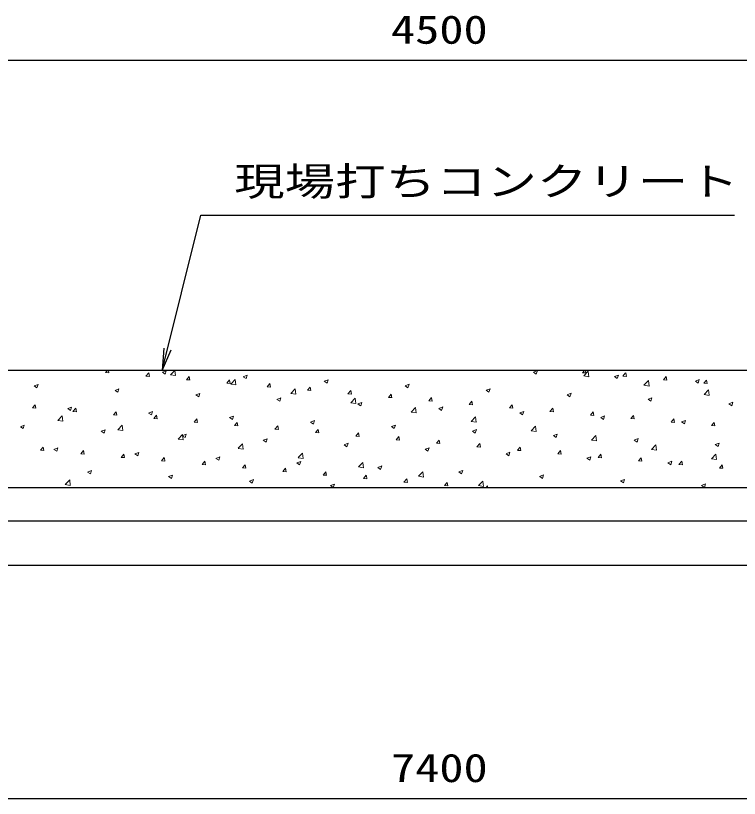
# Model space of a CAD drawing. Units: millimetres at full size. Extents: x 0 to 42050, y 0 to 29700.
# Drawn here: x 19114 to 22378, y 11320 to 14850 of the extents above; entities that cross this region are included whole.
import ezdxf
from ezdxf.enums import TextEntityAlignment as Align

# ---------------------------------------------------------------- set-up
doc = ezdxf.new("R2010")
doc.units = ezdxf.units.MM
for name, color, linetype, lineweight in [('D-DCR-HCHn', 4, 'Continuous', 9), ('D-STR-DIM', 7, 'Continuous', 25), ('D-STR-STRn', 1, 'Continuous', 25), ('D-STR-TXT', 7, 'Continuous', 25)]:
    doc.layers.add(name, color=color, linetype=linetype, lineweight=lineweight)
doc.styles.add('ＭＳ ゴシック', font='')
doc.styles.get('ＭＳ ゴシック').set_extended_font_data('MS Gothic')

# ---------------------------------------------------------------- blocks, each defined once
blk = doc.blocks.new('open_arrow')
at = {"color": 0, "linetype": 'Continuous', "lineweight": -2}
blk.add_lwpolyline([(7.5, 1.25), (0, 0), (7.5, -1.25)], dxfattribs=at)

msp = doc.modelspace()

# ---------------------------------------------------------------- linework, layer by layer
at = {"layer": 'D-DCR-HCHn'}
for p, q in [((19519.906, 13240.058), (19528.249, 13250)), ((19519.91, 13240.044), (19535.092, 13238.716)), ((19535.203, 13238.642), (19533.108, 13250)), ((19702.091, 13224.119), (19714.336, 13238.712)), ((19717.387, 13222.701), (19714.45, 13238.623)), ((19775.934, 13241.796), (19793.719, 13248.623)), ((19775.96, 13241.759), (19788.594, 13233.237)), ((19788.609, 13233.24), (19793.759, 13248.589)), ((19813.02, 13230.132), (19832.083, 13250)), ((19835.616, 13226.594), (19832.893, 13250)), ((21449.476, 13242.348), (21467.261, 13249.175)), ((21449.5, 13242.312), (21462.134, 13233.79)), ((21462.148, 13233.794), (21467.299, 13249.143)), ((21670.877, 13239.832), (21686.059, 13238.504)), ((21670.879, 13239.846), (21679.399, 13250)), ((21676.898, 13225.304), (21696.682, 13245.923)), ((21686.168, 13238.415), (21684.031, 13250)), ((21699.494, 13221.766), (21696.688, 13245.888)), ((21853.064, 13223.907), (21865.309, 13238.5)), ((21868.352, 13222.475), (21865.415, 13238.396)), ((19702.095, 13224.105), (19717.277, 13222.777)), ((19813.048, 13230.074), (19835.638, 13226.571)), ((19884.276, 13208.18), (19896.521, 13222.773)), ((19884.279, 13208.166), (19899.461, 13206.838)), ((19899.571, 13206.761), (19896.634, 13222.683)), ((20066.46, 13192.241), (20078.706, 13206.834)), ((20081.754, 13190.821), (20078.818, 13206.742)), ((20084.099, 13188.09), (20103.883, 13208.709)), ((20106.695, 13184.551), (20103.888, 13208.674)), ((20140.965, 13221.453), (20158.75, 13228.28)), ((20140.991, 13221.416), (20153.625, 13212.894)), ((20153.64, 13212.898), (20158.79, 13228.247)), ((20505.997, 13201.11), (20523.781, 13207.937)), ((20518.67, 13192.556), (20523.821, 13207.905)), ((21676.927, 13225.243), (21699.517, 13221.739)), ((21814.507, 13222.006), (21832.292, 13228.832)), ((21814.53, 13221.97), (21827.165, 13213.447)), ((21827.179, 13213.452), (21832.329, 13228.801)), ((21853.061, 13223.893), (21868.243, 13222.565)), ((21947.977, 13183.262), (21967.761, 13203.881)), ((21970.573, 13179.723), (21967.767, 13203.846)), ((22035.245, 13207.954), (22050.427, 13206.626)), ((22035.248, 13207.968), (22047.493, 13222.561)), ((22050.535, 13206.535), (22047.599, 13222.456)), ((22179.539, 13201.663), (22197.323, 13208.49)), ((22192.21, 13193.109), (22197.36, 13208.458)), ((22217.433, 13192.029), (22229.678, 13206.622)), ((22232.719, 13190.594), (22229.782, 13206.516)), ((19197.486, 13180.215), (19215.271, 13187.042)), ((19197.513, 13180.179), (19210.147, 13171.656)), ((19210.162, 13171.659), (19215.312, 13187.008)), ((20066.463, 13192.227), (20081.645, 13190.899)), ((20084.127, 13188.032), (20106.717, 13184.528)), ((20248.645, 13176.302), (20260.89, 13190.895)), ((20248.647, 13176.288), (20263.829, 13174.96)), ((20263.938, 13174.881), (20261.002, 13190.802)), ((20430.83, 13160.363), (20443.075, 13174.956)), ((20446.122, 13158.94), (20443.185, 13174.862)), ((20506.021, 13201.074), (20518.656, 13192.552)), ((20871.028, 13180.768), (20888.813, 13187.595)), ((20871.052, 13180.732), (20883.687, 13172.21)), ((20883.701, 13172.213), (20888.851, 13187.562)), ((21236.059, 13160.425), (21253.844, 13167.252)), ((21248.732, 13151.871), (21253.882, 13167.22)), ((21948.006, 13183.2), (21970.596, 13179.697)), ((22179.561, 13201.627), (22192.196, 13193.105)), ((22217.429, 13192.015), (22232.611, 13190.687)), ((19562.518, 13159.873), (19580.302, 13166.7)), ((19562.543, 13159.836), (19575.178, 13151.314)), ((19575.192, 13151.317), (19580.343, 13166.666)), ((19927.549, 13139.53), (19945.334, 13146.357)), ((19927.574, 13139.494), (19940.209, 13130.972)), ((19940.223, 13130.975), (19945.373, 13146.324)), ((20355.178, 13146.048), (20374.962, 13166.666)), ((20355.206, 13145.989), (20377.796, 13142.485)), ((20377.774, 13142.509), (20374.967, 13166.631)), ((20430.831, 13160.349), (20446.013, 13159.021)), ((20613.014, 13144.424), (20625.26, 13159.017)), ((20613.015, 13144.41), (20628.197, 13143.082)), ((20628.306, 13143), (20625.369, 13158.921)), ((20795.199, 13128.485), (20807.444, 13143.078)), ((20810.49, 13127.06), (20807.553, 13142.981)), ((21236.083, 13160.389), (21248.718, 13151.867)), ((21601.091, 13140.083), (21618.876, 13146.91)), ((21601.114, 13140.047), (21613.748, 13131.525)), ((21613.763, 13131.529), (21618.913, 13146.878)), ((22219.056, 13141.22), (22238.84, 13161.839)), ((22219.086, 13141.157), (22241.675, 13137.654)), ((22241.652, 13137.681), (22238.846, 13161.803)), ((20292.58, 13119.188), (20310.365, 13126.014)), ((20292.605, 13119.151), (20305.24, 13110.629)), ((20305.254, 13110.633), (20310.404, 13125.982)), ((20626.257, 13104.005), (20646.041, 13124.624)), ((20626.286, 13103.946), (20648.875, 13100.443)), ((20648.853, 13100.467), (20646.047, 13124.589)), ((20657.612, 13098.845), (20675.396, 13105.672)), ((20657.636, 13098.809), (20670.27, 13090.287)), ((20670.285, 13090.29), (20675.435, 13105.639)), ((20795.199, 13128.471), (20810.381, 13127.143)), ((20977.383, 13112.532), (20992.565, 13111.203)), ((20977.384, 13112.546), (20989.629, 13127.139)), ((20992.674, 13111.119), (20989.737, 13127.041)), ((21159.568, 13096.607), (21171.814, 13111.2)), ((21174.857, 13095.179), (21171.921, 13111.101)), ((21966.122, 13119.74), (21983.907, 13126.567)), ((21966.145, 13119.704), (21978.779, 13111.182)), ((21978.794, 13111.187), (21983.944, 13126.536)), ((22331.154, 13099.397), (22348.938, 13106.224)), ((22331.176, 13099.362), (22343.81, 13090.84)), ((22343.824, 13090.844), (22348.974, 13106.193)), ((19190.781, 13080.88), (19203.026, 13095.473)), ((19190.785, 13080.866), (19205.967, 13079.537)), ((19206.077, 13079.465), (19203.14, 13095.387)), ((19349.101, 13077.95), (19366.886, 13084.777)), ((19349.127, 13077.913), (19361.762, 13069.391)), ((19361.776, 13069.394), (19366.926, 13084.743)), ((19372.965, 13064.941), (19385.21, 13079.534)), ((19372.969, 13064.926), (19388.151, 13063.598)), ((19388.26, 13063.525), (19385.324, 13079.446)), ((19555.15, 13049.001), (19567.395, 13063.595)), ((19570.444, 13047.585), (19567.508, 13063.506)), ((19714.132, 13057.607), (19731.917, 13064.434)), ((19726.807, 13049.052), (19731.957, 13064.401)), ((20897.336, 13061.963), (20917.12, 13082.582)), ((20897.365, 13061.903), (20919.955, 13058.4)), ((20919.932, 13058.424), (20917.126, 13082.547)), ((21022.643, 13078.502), (21040.428, 13085.329)), ((21022.667, 13078.466), (21035.301, 13069.944)), ((21035.315, 13069.948), (21040.466, 13085.297)), ((21159.567, 13096.593), (21174.749, 13095.264)), ((21341.751, 13080.654), (21356.933, 13079.325)), ((21341.753, 13080.667), (21353.998, 13095.261)), ((21357.041, 13079.239), (21354.105, 13095.16)), ((21387.674, 13058.16), (21405.459, 13064.987)), ((21400.346, 13049.606), (21405.496, 13064.955)), ((21523.935, 13064.715), (21539.117, 13063.386)), ((21523.938, 13064.728), (21536.183, 13079.321)), ((21539.225, 13063.299), (21536.288, 13079.22)), ((21706.122, 13048.789), (21718.368, 13063.382)), ((21721.409, 13047.358), (21718.472, 13063.28)), ((19304.537, 13024.748), (19324.32, 13045.367)), ((19327.132, 13021.21), (19324.326, 13045.333)), ((19555.153, 13048.987), (19570.335, 13047.659)), ((19714.158, 13057.571), (19726.792, 13049.049)), ((19737.335, 13033.062), (19749.58, 13047.655)), ((19737.337, 13033.048), (19752.519, 13031.72)), ((19752.628, 13031.644), (19749.691, 13047.566)), ((19919.519, 13017.123), (19931.764, 13031.716)), ((19934.812, 13015.704), (19931.875, 13031.626)), ((20079.164, 13037.265), (20096.948, 13044.092)), ((20079.189, 13037.229), (20091.823, 13028.706)), ((20091.837, 13028.71), (20096.988, 13044.059)), ((21168.415, 13019.921), (21188.199, 13040.539)), ((21191.011, 13016.382), (21188.205, 13040.505)), ((21387.697, 13058.124), (21400.332, 13049.602)), ((21706.12, 13048.776), (21721.302, 13047.447)), ((21752.706, 13037.817), (21770.49, 13044.644)), ((21752.728, 13037.782), (21765.363, 13029.259)), ((21765.377, 13029.264), (21770.527, 13044.613)), ((21888.304, 13032.837), (21903.486, 13031.508)), ((21888.307, 13032.85), (21900.552, 13047.443)), ((21903.593, 13031.418), (21900.656, 13047.339)), ((22070.492, 13016.911), (22082.737, 13031.504)), ((22085.777, 13015.478), (22082.84, 13031.399)), ((19135.685, 12996.027), (19153.469, 13002.854)), ((19135.711, 12995.991), (19148.345, 12987.469)), ((19148.359, 12987.471), (19153.51, 13002.82)), ((19304.565, 13024.692), (19327.155, 13021.188)), ((19575.616, 12982.706), (19595.399, 13003.325)), ((19598.211, 12979.168), (19595.405, 13003.29)), ((19919.521, 13017.109), (19934.703, 13015.781)), ((20101.704, 13001.184), (20113.949, 13015.777)), ((20101.706, 13001.17), (20116.888, 12999.842)), ((20116.996, 12999.764), (20114.059, 13015.685)), ((20283.889, 12985.245), (20296.134, 12999.838)), ((20299.18, 12983.824), (20296.243, 12999.745)), ((20444.195, 13016.922), (20461.98, 13023.749)), ((20444.219, 13016.886), (20456.854, 13008.364)), ((20456.868, 13008.368), (20462.018, 13023.717)), ((20809.227, 12996.579), (20827.011, 13003.406)), ((20809.25, 12996.544), (20821.885, 12988.022)), ((20821.899, 12988.025), (20827.049, 13003.374)), ((21168.444, 13019.861), (21191.034, 13016.357)), ((21439.494, 12977.878), (21459.278, 12998.497)), ((21462.09, 12974.34), (21459.284, 12998.462)), ((22070.488, 13016.897), (22085.67, 13015.569)), ((22117.737, 13017.474), (22135.522, 13024.301)), ((22117.759, 13017.439), (22130.394, 13008.917)), ((22130.408, 13008.921), (22135.558, 13024.27)), ((22252.672, 13000.958), (22267.854, 12999.63)), ((22252.676, 13000.972), (22264.922, 13015.565)), ((22267.961, 12999.537), (22265.024, 13015.459)), ((19500.716, 12975.684), (19518.501, 12982.511)), ((19500.741, 12975.648), (19513.376, 12967.126)), ((19513.39, 12967.129), (19518.54, 12982.478)), ((19575.644, 12982.649), (19598.234, 12979.146)), ((19846.695, 12940.664), (19866.478, 12961.283)), ((19865.747, 12955.342), (19883.532, 12962.169)), ((19869.29, 12937.126), (19866.484, 12961.248)), ((19878.421, 12946.787), (19883.571, 12962.136)), ((20283.89, 12985.231), (20299.072, 12983.903)), ((20466.073, 12969.306), (20478.318, 12983.899)), ((20466.074, 12969.292), (20481.256, 12967.964)), ((20481.363, 12967.883), (20478.427, 12983.805)), ((20648.258, 12953.367), (20660.503, 12967.96)), ((20663.547, 12951.943), (20660.611, 12967.864)), ((21174.258, 12976.237), (21192.043, 12983.064)), ((21174.281, 12976.201), (21186.916, 12967.679)), ((21186.93, 12967.683), (21192.08, 12983.032)), ((21439.523, 12977.818), (21462.113, 12974.314)), ((21539.289, 12955.894), (21557.074, 12962.721)), ((21539.312, 12955.859), (21551.946, 12947.337)), ((21551.961, 12947.341), (21557.111, 12962.69)), ((21710.573, 12935.836), (21730.357, 12956.455)), ((21733.169, 12932.298), (21730.363, 12956.42)), ((19846.723, 12940.607), (19869.313, 12937.103)), ((19865.772, 12955.306), (19878.407, 12946.784)), ((20230.779, 12934.999), (20248.563, 12941.826)), ((20230.803, 12934.963), (20243.438, 12926.441)), ((20243.452, 12926.445), (20248.602, 12941.794)), ((20595.81, 12914.656), (20613.595, 12921.483)), ((20608.482, 12906.102), (20613.633, 12921.451)), ((20648.258, 12953.353), (20663.44, 12952.025)), ((20830.442, 12937.414), (20845.624, 12936.086)), ((20830.443, 12937.428), (20842.688, 12952.021)), ((20845.731, 12936.003), (20842.794, 12951.924)), ((21012.626, 12921.475), (21027.808, 12920.147)), ((21012.627, 12921.489), (21024.872, 12936.082)), ((21027.915, 12920.062), (21024.978, 12935.984)), ((21194.812, 12905.55), (21207.057, 12920.143)), ((21710.602, 12935.775), (21733.192, 12932.271)), ((21904.321, 12935.552), (21922.105, 12942.378)), ((21904.343, 12935.516), (21916.977, 12926.994)), ((21916.991, 12926.999), (21922.141, 12942.348)), ((22269.352, 12915.209), (22287.137, 12922.036)), ((22282.022, 12906.656), (22287.172, 12922.005)), ((19226.024, 12889.823), (19238.269, 12904.416)), ((19226.028, 12889.809), (19241.21, 12888.481)), ((19241.318, 12888.408), (19238.381, 12904.33)), ((19287.299, 12893.761), (19305.084, 12900.588)), ((19287.325, 12893.725), (19299.96, 12885.203)), ((19299.974, 12885.206), (19305.124, 12900.555)), ((19408.209, 12873.884), (19420.454, 12888.477)), ((19423.502, 12872.468), (19420.565, 12888.389)), ((20117.774, 12898.621), (20137.557, 12919.24)), ((20117.802, 12898.564), (20140.392, 12895.06)), ((20140.369, 12895.083), (20137.563, 12919.206)), ((20595.834, 12914.621), (20608.468, 12906.099)), ((20960.841, 12894.314), (20978.626, 12901.141)), ((20960.865, 12894.278), (20973.499, 12885.756)), ((20973.513, 12885.76), (20978.663, 12901.109)), ((21194.81, 12905.536), (21209.992, 12904.208)), ((21210.099, 12904.122), (21207.162, 12920.044)), ((21376.994, 12889.597), (21392.176, 12888.269)), ((21376.997, 12889.611), (21389.242, 12904.204)), ((21392.283, 12888.182), (21389.346, 12904.103)), ((21559.181, 12873.671), (21571.426, 12888.265)), ((21574.467, 12872.242), (21571.53, 12888.163)), ((21981.652, 12893.794), (22001.436, 12914.412)), ((21981.681, 12893.732), (22004.271, 12890.229)), ((22004.248, 12890.255), (22001.442, 12914.378)), ((22269.373, 12915.174), (22282.008, 12906.652)), ((19408.212, 12873.87), (19423.394, 12872.542)), ((19590.393, 12857.945), (19602.638, 12872.538)), ((19590.396, 12857.931), (19605.578, 12856.603)), ((19605.686, 12856.528), (19602.749, 12872.449)), ((19652.331, 12873.419), (19670.116, 12880.246)), ((19652.356, 12873.383), (19664.99, 12864.861)), ((19665.004, 12864.864), (19670.155, 12880.213)), ((19772.578, 12842.006), (19784.823, 12856.599)), ((19787.869, 12840.587), (19784.933, 12856.509)), ((20017.362, 12853.076), (20035.147, 12859.903)), ((20017.387, 12853.041), (20030.021, 12844.518)), ((20030.035, 12844.522), (20035.185, 12859.871)), ((20388.853, 12856.579), (20408.637, 12877.198)), ((20388.881, 12856.521), (20411.471, 12853.017)), ((20411.449, 12853.041), (20408.642, 12877.164)), ((21325.873, 12873.971), (21343.657, 12880.798)), ((21325.895, 12873.936), (21338.53, 12865.414)), ((21338.544, 12865.418), (21343.694, 12880.767)), ((21559.178, 12873.658), (21574.36, 12872.33)), ((21690.904, 12853.629), (21708.689, 12860.456)), ((21690.926, 12853.594), (21703.561, 12845.071)), ((21703.575, 12845.076), (21708.725, 12860.425)), ((21741.362, 12857.719), (21756.544, 12856.391)), ((21741.366, 12857.732), (21753.611, 12872.326)), ((21756.65, 12856.301), (21753.714, 12872.223)), ((21923.551, 12841.793), (21935.796, 12856.386)), ((21938.834, 12840.361), (21935.897, 12856.282)), ((22252.731, 12851.751), (22272.515, 12872.37)), ((22252.76, 12851.689), (22275.35, 12848.186)), ((22275.327, 12848.213), (22272.521, 12872.335)), ((19772.58, 12841.992), (19787.762, 12840.663)), ((19954.763, 12826.066), (19967.008, 12840.66)), ((19954.764, 12826.053), (19969.946, 12824.724)), ((19970.053, 12824.647), (19967.117, 12840.569)), ((20136.947, 12810.127), (20149.192, 12824.72)), ((20152.237, 12808.707), (20149.3, 12824.628)), ((20382.394, 12832.734), (20400.178, 12839.56)), ((20382.417, 12832.698), (20395.052, 12824.176)), ((20395.066, 12824.18), (20400.216, 12839.529)), ((20659.932, 12814.537), (20679.716, 12835.156)), ((20659.96, 12814.478), (20682.55, 12810.975)), ((20682.528, 12810.999), (20679.721, 12835.121)), ((20747.425, 12812.391), (20765.21, 12819.218)), ((20760.097, 12803.837), (20765.247, 12819.186)), ((21923.546, 12841.78), (21938.728, 12840.452)), ((22055.935, 12833.286), (22073.72, 12840.113)), ((22055.957, 12833.251), (22068.592, 12824.729)), ((22068.606, 12824.733), (22073.756, 12840.082)), ((22105.731, 12825.841), (22120.913, 12824.513)), ((22105.735, 12825.854), (22117.98, 12840.447)), ((22121.018, 12824.421), (22118.081, 12840.342)), ((22287.92, 12809.915), (22300.165, 12824.508)), ((22303.202, 12808.48), (22300.265, 12824.402)), ((19438.914, 12791.496), (19456.699, 12798.323)), ((19438.939, 12791.46), (19451.574, 12782.938)), ((19451.588, 12782.941), (19456.738, 12798.29)), ((20136.948, 12810.114), (20152.13, 12808.785)), ((20319.132, 12794.188), (20331.377, 12808.781)), ((20319.132, 12794.175), (20334.314, 12792.846)), ((20334.421, 12792.767), (20331.484, 12808.688)), ((20501.317, 12778.249), (20513.562, 12792.842)), ((20516.605, 12776.826), (20513.668, 12792.748)), ((20747.448, 12812.356), (20760.083, 12803.834)), ((20931.011, 12772.494), (20950.795, 12793.113)), ((20953.607, 12768.957), (20950.8, 12793.079)), ((21112.456, 12792.048), (21130.241, 12798.875)), ((21112.479, 12792.013), (21125.114, 12783.491)), ((21125.128, 12783.495), (21130.278, 12798.844)), ((22287.915, 12809.902), (22303.097, 12808.574)), ((19338.212, 12735.28), (19357.995, 12755.899)), ((19360.807, 12731.742), (19358.001, 12755.865)), ((19803.946, 12771.153), (19821.73, 12777.98)), ((19803.97, 12771.118), (19816.605, 12762.596)), ((19816.619, 12762.599), (19821.769, 12777.948)), ((20168.977, 12750.811), (20186.762, 12757.638)), ((20169.001, 12750.775), (20181.636, 12742.253)), ((20181.65, 12742.257), (20186.8, 12757.606)), ((20501.317, 12778.236), (20516.499, 12776.907)), ((20683.501, 12762.31), (20695.746, 12776.903)), ((20683.501, 12762.297), (20698.683, 12760.968)), ((20698.789, 12760.886), (20695.852, 12776.807)), ((20865.685, 12746.357), (20880.867, 12745.029)), ((20865.686, 12746.371), (20877.931, 12760.964)), ((20880.972, 12744.946), (20878.036, 12760.867)), ((20931.039, 12772.435), (20953.629, 12768.932)), ((21047.871, 12730.432), (21060.116, 12745.025)), ((21063.156, 12729.005), (21060.22, 12744.927)), ((21202.09, 12730.452), (21221.874, 12751.071)), ((21224.686, 12726.914), (21221.88, 12751.037)), ((21477.488, 12771.706), (21495.272, 12778.533)), ((21477.51, 12771.671), (21490.144, 12763.149)), ((21490.158, 12763.153), (21495.309, 12778.502)), ((21842.519, 12751.363), (21860.304, 12758.19)), ((21842.541, 12751.328), (21855.175, 12742.806)), ((21855.189, 12742.811), (21860.339, 12758.16)), ((19338.239, 12735.224), (19360.829, 12731.721)), ((20534.008, 12730.468), (20551.793, 12737.295)), ((20534.032, 12730.433), (20546.666, 12721.911)), ((20546.68, 12721.915), (20551.83, 12737.264)), ((21047.869, 12730.418), (21063.051, 12729.09)), ((21202.118, 12730.393), (21224.708, 12726.889)), ((21234.676, 12720), (21242.3, 12729.086)), ((21244.061, 12720), (21242.403, 12728.987)), ((22207.55, 12731.021), (22225.335, 12737.847)), ((22207.571, 12730.986), (22220.206, 12722.464)), ((22220.22, 12722.468), (22225.37, 12737.817))]:
    msp.add_line(p, q, dxfattribs=at)
at = {"layer": 'D-STR-DIM'}
for p, q in [((18775, 14650), (23275, 14650)), ((17325, 11320), (24725, 11320))]:
    msp.add_line(p, q, dxfattribs=at)
at = {"layer": 'D-STR-STRn'}
for p, q in [((23925, 13250), (18125, 13250)), ((24825, 12720), (17225, 12720)), ((24825, 12570), (17225, 12570)), ((24825, 12370), (17225, 12370))]:
    msp.add_line(p, q, dxfattribs=at)
at = {"layer": 'D-STR-TXT'}
msp.add_lwpolyline([(19775, 13250), (19950, 13950), (20050, 13950), (22356.345, 13950)], dxfattribs=at)

# ---------------------------------------------------------------- block references
at = {"layer": 'D-STR-TXT', "xscale": 13.3, "yscale": 13.3, "rotation": 76}
msp.add_blockref('open_arrow', (19775, 13250), dxfattribs=at)

# ---------------------------------------------------------------- texts
at = {"layer": 'D-STR-DIM', "style": 'ＭＳ ゴシック', "width": 1.25}
for s, p in [('4500', (21025, 14787.5)), ('7400', (21025, 11457.5))]:
    msp.add_text(s, height=128.3, dxfattribs=at).set_placement(p, align=Align.MIDDLE_CENTER)
at = {"layer": 'D-STR-TXT', "style": 'ＭＳ ゴシック', "width": 1.3}
msp.add_text('現場打ちコンクリート', height=128.3, dxfattribs=at).set_placement((20100, 14000), align=Align.BOTTOM_LEFT)

doc.saveas('drawing.dxf')
